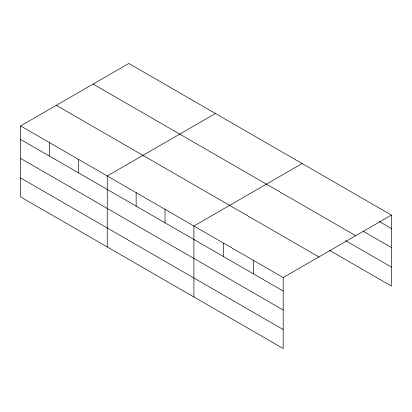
<?xml version="1.0" encoding="UTF-8"?>
<svg xmlns="http://www.w3.org/2000/svg" width="412" height="412" viewBox="0 0 412 412"><rect width="100%" height="100%" fill="white"/><g stroke="black" fill="none" stroke-linecap="round" stroke-linejoin="round"><path stroke-width="0.62" d="M20.6 125.943L283.188 277.549L283.188 348.531L20.6 196.926L20.6 125.943L128.812 63.469L391.4 215.074L391.4 286.057L329.677 250.419M215.466 113.501L107.254 175.976L107.254 246.953M302.12 163.528L193.908 226.003L193.908 296.985M283.188 277.549L391.4 215.074M379.277 221.553L391.4 228.552M363.291 231.302L391.4 247.53M93.102 84.084L355.69 235.69M345.658 240.67L391.4 267.079M56.31 105.328L318.898 256.933M20.6 139.426L283.188 291.026M20.6 158.399L283.188 310.004M20.6 177.948L283.188 329.554M253.432 260.369L253.432 273.846M223.67 243.183L223.67 256.666M165.027 209.327L165.027 222.804M136.14 192.651L136.14 206.129M78.368 159.3L78.368 172.777M49.486 142.619L49.486 156.102"/></g></svg>
